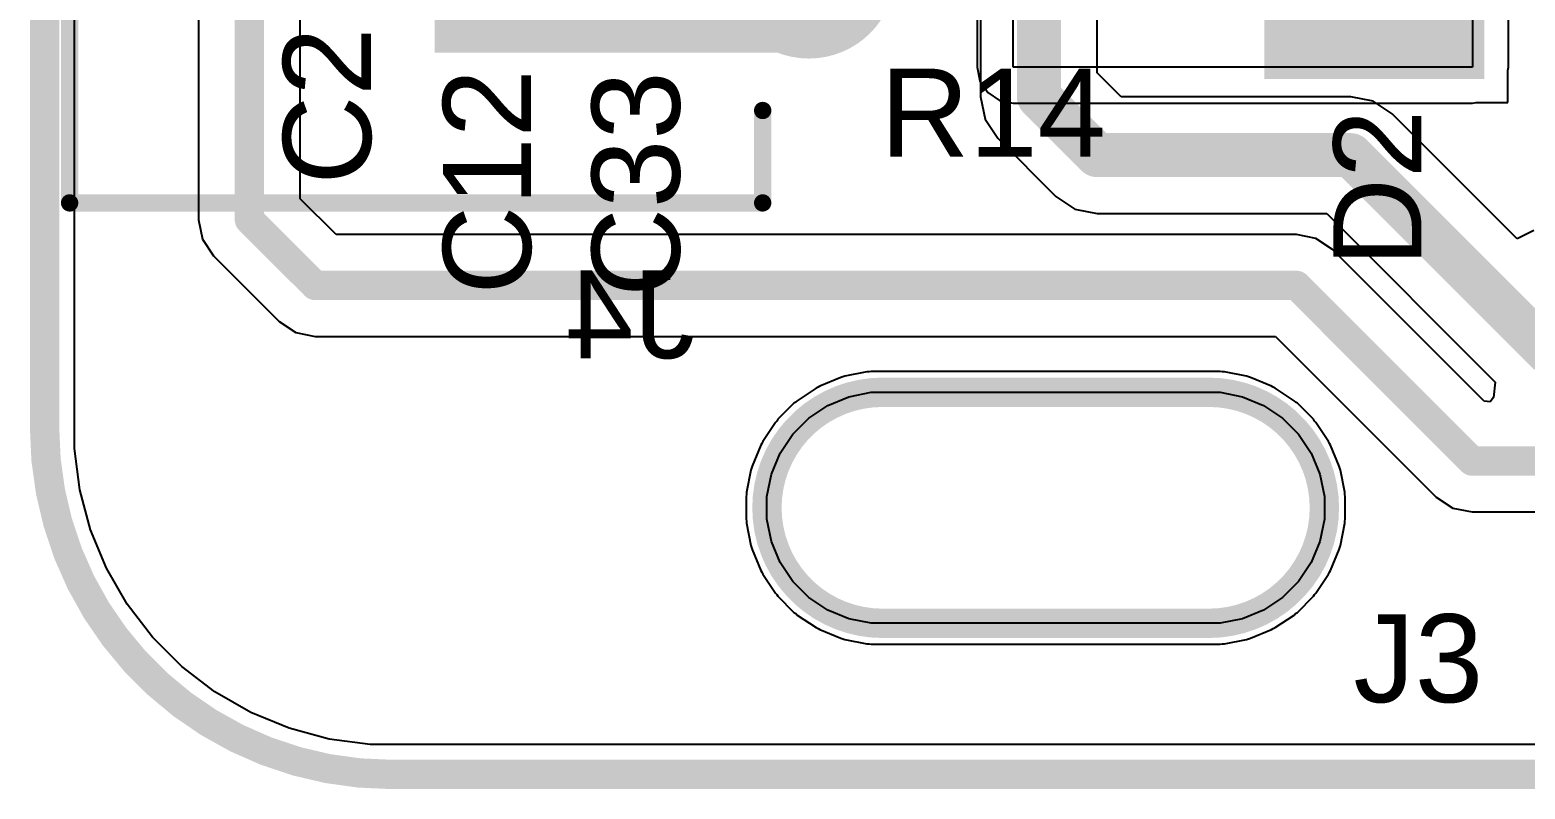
# Model space of a CAD drawing. Header units: inches. Extents: x -46 to 312, y 0 to 111.
# Drawn here: x -44.13 to -31.18, y -0.13 to 6.45 of the extents above; entities that cross this region are included whole.
import ezdxf

# ---------------------------------------------------------------- set-up
doc = ezdxf.new("R2010")
doc.units = ezdxf.units.IN
for name, color, linetype in [('Board Outline', 216, 'Continuous'), ('Bottom Layer', 5, 'Continuous'), ('Bottom Overlay', 54, 'Continuous'), ('Bottom Solder', 6, 'Continuous'), ('Multi-Layer', 9, 'Continuous'), ('Pad Holes', 156, 'Continuous'), ('Top Layer', 1, 'Continuous'), ('Top Overlay', 2, 'Continuous'), ('Top Paste', 8, 'Continuous'), ('Top Solder', 216, 'Continuous')]:
    doc.layers.add(name, color=color, linetype=linetype)
doc.styles.add('Arial', font='', dxfattribs={"height": 0.2})
doc.styles.get('Arial').set_extended_font_data('Arial')

# ---------------------------------------------------------------- blocks, each defined once
blk = doc.blocks.new('PH_2AW_B_56')
at = {"layer": 'Bottom Layer'}
blk.add_hatch(color=5, dxfattribs=at).paths.add_polyline_path([(-1.7, 0.7), (-0.3, 0.7), (-0.3, -0.7), (-1.7, -0.7)])
h = blk.add_hatch(color=5, dxfattribs=at)
edge = h.paths.add_edge_path()
edge.add_arc((1, 0), 0.7, 0, 360)
at = {"layer": 'Bottom Solder'}
blk.add_hatch(color=6, dxfattribs=at).paths.add_polyline_path([(-1.75, 0.75), (-0.25, 0.75), (-0.25, -0.75), (-1.75, -0.75)])
h = blk.add_hatch(color=6, dxfattribs=at)
edge = h.paths.add_edge_path()
edge.add_arc((1, 0), 0.75, 0, 360)
at = {"layer": 'Multi-Layer'}
blk.add_hatch(color=9, dxfattribs=at).paths.add_polyline_path([(-1.7, 0.7), (-0.3, 0.7), (-0.3, -0.7), (-1.7, -0.7)])
h = blk.add_hatch(color=9, dxfattribs=at)
edge = h.paths.add_edge_path()
edge.add_arc((1, 0), 0.7, 0, 360)
at = {"layer": 'Pad Holes'}
h = blk.add_hatch(color=7, dxfattribs=at)
edge = h.paths.add_edge_path()
edge.add_arc((-1, 0), 0.425, 0, 360)
h = blk.add_hatch(color=7, dxfattribs=at)
edge = h.paths.add_edge_path()
edge.add_arc((1, 0), 0.425, 0, 360)
at = {"layer": 'Top Layer'}
blk.add_hatch(color=1, dxfattribs=at).paths.add_polyline_path([(-1.7, 0.7), (-0.3, 0.7), (-0.3, -0.7), (-1.7, -0.7)])
h = blk.add_hatch(color=1, dxfattribs=at)
edge = h.paths.add_edge_path()
edge.add_arc((1, 0), 0.7, 0, 360)
at = {"layer": 'Top Solder'}
blk.add_hatch(color=216, dxfattribs=at).paths.add_polyline_path([(-1.75, 0.75), (-0.25, 0.75), (-0.25, -0.75), (-1.75, -0.75)])
h = blk.add_hatch(color=216, dxfattribs=at)
edge = h.paths.add_edge_path()
edge.add_arc((1, 0), 0.75, 0, 360)
at = {"layer": 'Bottom Overlay'}
for points in [[(-3, -6.4, 0.15, 0.15, 0), (-3, -0.4, 0.15, 0.15, 0)], [(-2.2, -0.4, 0.15, 0.15, 0), (-3, -0.4, 0.15, 0.15, 0)], [(3, -0.4, 0.15, 0.15, 0), (2.2, -0.4, 0.15, 0.15, 0)], [(3, -6.4, 0.15, 0.15, 0), (3, -0.4, 0.15, 0.15, 0)], [(-1.016, -5.842, 0.127, 0.127, 0), (-0.762, -5.588, 0.127, 0.127, 0)], [(0.759, -5.588, 0.127, 0.127, 0), (-0.762, -5.588, 0.127, 0.127, 0)], [(1.013, -5.842, 0.127, 0.127, 0), (0.759, -5.588, 0.127, 0.127, 0)], [(-1.016, -5.969, 0.127, 0.127, 0), (-1.016, -5.842, 0.127, 0.127, 0)], [(1.013, -5.969, 0.127, 0.127, 0), (1.013, -5.842, 0.127, 0.127, 0)], [(3, -6.4, 0.15, 0.15, 0), (-3, -6.4, 0.15, 0.15, 0)]]:
    blk.add_lwpolyline(points, format="xyseb", dxfattribs=at)
for points in [[(-3.037, -0.4, 0.075, 0.075, 1), (-2.962, -0.4, 0.075, 0.075, 1)], [(-3.037, -0.4, 0.075, 0.075, 1), (-2.962, -0.4, 0.075, 0.075, 1)], [(-2.237, -0.4, 0.075, 0.075, 1), (-2.162, -0.4, 0.075, 0.075, 1)], [(2.162, -0.4, 0.075, 0.075, 1), (2.237, -0.4, 0.075, 0.075, 1)], [(2.962, -0.4, 0.075, 0.075, 1), (3.037, -0.4, 0.075, 0.075, 1)], [(2.962, -0.4, 0.075, 0.075, 1), (3.037, -0.4, 0.075, 0.075, 1)], [(-0.794, -5.588, 0.0635, 0.0635, 1), (-0.73, -5.588, 0.0635, 0.0635, 1)], [(-0.794, -5.588, 0.0635, 0.0635, 1), (-0.73, -5.588, 0.0635, 0.0635, 1)], [(0.727, -5.588, 0.0635, 0.0635, 1), (0.791, -5.588, 0.0635, 0.0635, 1)], [(0.727, -5.588, 0.0635, 0.0635, 1), (0.791, -5.588, 0.0635, 0.0635, 1)], [(-1.048, -5.842, 0.0635, 0.0635, 1), (-0.984, -5.842, 0.0635, 0.0635, 1)], [(-1.048, -5.842, 0.0635, 0.0635, 1), (-0.984, -5.842, 0.0635, 0.0635, 1)], [(0.981, -5.842, 0.0635, 0.0635, 1), (1.045, -5.842, 0.0635, 0.0635, 1)], [(0.981, -5.842, 0.0635, 0.0635, 1), (1.045, -5.842, 0.0635, 0.0635, 1)], [(-1.048, -5.969, 0.0635, 0.0635, 1), (-0.984, -5.969, 0.0635, 0.0635, 1)], [(0.981, -5.969, 0.0635, 0.0635, 1), (1.045, -5.969, 0.0635, 0.0635, 1)], [(-3.037, -6.4, 0.075, 0.075, 1), (-2.962, -6.4, 0.075, 0.075, 1)], [(-3.037, -6.4, 0.075, 0.075, 1), (-2.962, -6.4, 0.075, 0.075, 1)], [(2.962, -6.4, 0.075, 0.075, 1), (3.037, -6.4, 0.075, 0.075, 1)], [(2.962, -6.4, 0.075, 0.075, 1), (3.037, -6.4, 0.075, 0.075, 1)]]:
    blk.add_lwpolyline(points, format="xyseb", close=True, dxfattribs=at)
blk = doc.blocks.new('SMA_59')
at = {"layer": 'Top Layer'}
for points in [[(-3.25, 0.85), (-0.75, 0.85), (-0.75, -0.85), (-3.25, -0.85)], [(0.75, 0.85), (3.25, 0.85), (3.25, -0.85), (0.75, -0.85)]]:
    blk.add_hatch(color=1, dxfattribs=at).paths.add_polyline_path(points)
at = {"layer": 'Top Overlay'}
for points in [[(-4.445, -1.422), (-3.278, -1.422), (-3.278, 1.422), (-4.445, 1.422)], [(-3.3, 0.924), (-2.596, 0.924), (-2.596, 1.422), (-3.3, 1.422)], [(-3.3, -1.422), (-2.596, -1.422), (-2.596, -0.924), (-3.3, -0.924)]]:
    blk.add_hatch(color=2, dxfattribs=at).paths.add_polyline_path(points)
at = {"layer": 'Top Paste'}
for points in [[(-3.25, 0.85), (-0.75, 0.85), (-0.75, -0.85), (-3.25, -0.85)], [(0.75, 0.85), (3.25, 0.85), (3.25, -0.85), (0.75, -0.85)]]:
    blk.add_hatch(color=8, dxfattribs=at).paths.add_polyline_path(points)
at = {"layer": 'Top Solder'}
for points in [[(-3.352, 0.952), (-0.648, 0.952), (-0.648, -0.952), (-3.352, -0.952)], [(0.648, 0.952), (3.352, 0.952), (3.352, -0.952), (0.648, -0.952)]]:
    blk.add_hatch(color=216, dxfattribs=at).paths.add_polyline_path(points)
at = {"layer": 'Top Overlay'}
for points in [[(2.061, 1.358, 0.127, 0.127, 0), (-2.658, 1.358, 0.127, 0.127, 0)], [(2.061, 1.012, 0.127, 0.127, 0), (2.061, 1.358, 0.127, 0.127, 0)], [(2.061, -1.358, 0.127, 0.127, 0), (2.061, -1.012, 0.127, 0.127, 0)], [(2.061, -1.358, 0.127, 0.127, 0), (-2.658, -1.358, 0.127, 0.127, 0)]]:
    blk.add_lwpolyline(points, format="xyseb", dxfattribs=at)
for points in [[(-2.69, 1.358, 0.0635, 0.0635, 1), (-2.626, 1.358, 0.0635, 0.0635, 1)], [(2.029, 1.358, 0.0635, 0.0635, 1), (2.093, 1.358, 0.0635, 0.0635, 1)], [(2.029, 1.358, 0.0635, 0.0635, 1), (2.093, 1.358, 0.0635, 0.0635, 1)], [(2.029, 1.012, 0.0635, 0.0635, 1), (2.093, 1.012, 0.0635, 0.0635, 1)], [(2.029, -1.012, 0.0635, 0.0635, 1), (2.093, -1.012, 0.0635, 0.0635, 1)], [(-2.69, -1.358, 0.0635, 0.0635, 1), (-2.626, -1.358, 0.0635, 0.0635, 1)], [(2.029, -1.358, 0.0635, 0.0635, 1), (2.093, -1.358, 0.0635, 0.0635, 1)], [(2.029, -1.358, 0.0635, 0.0635, 1), (2.093, -1.358, 0.0635, 0.0635, 1)]]:
    blk.add_lwpolyline(points, format="xyseb", close=True, dxfattribs=at)

msp = doc.modelspace()

# ---------------------------------------------------------------- hatches: boundary and pattern name
at = {"layer": 'Top Layer'}
msp.add_hatch(color=1, dxfattribs=at).paths.add_polyline_path([(-40.622, 6.247), (-37.383, 6.247), (-37.383, 7.647), (-40.622, 7.647)])

# ---------------------------------------------------------------- linework, layer by layer
at = {"layer": 'Board Outline'}
for points in [[(-44, 43.975, 0.254, 0.254, 0), (-44, 3, 0.254, 0.254, 0)], [(-37.746, 2.308, 0.254, 0.254, -0.414214), (-36.746, 3.308, 0.254, 0.254, 0)], [(-36.746, 3.308, 0.254, 0.254, 0), (-33.92, 3.308, 0.254, 0.254, 0)], [(-33.92, 3.308, 0.254, 0.254, -0.414214), (-32.92, 2.308, 0.254, 0.254, 0)], [(-41, 0, 0.254, 0.254, -0.414214), (-44, 3, 0.254, 0.254, 0)], [(-36.746, 1.308, 0.254, 0.254, -0.414214), (-37.746, 2.308, 0.254, 0.254, 0)], [(-32.92, 2.308, 0.254, 0.254, -0.414214), (-33.92, 1.308, 0.254, 0.254, 0)], [(-36.746, 1.308, 0.254, 0.254, 0), (-33.92, 1.308, 0.254, 0.254, 0)], [(-41, 0, 0.254, 0.254, 0), (0, 0, 0.254, 0.254, 0)]]:
    msp.add_lwpolyline(points, format="xyseb", dxfattribs=at)
for points in [[(-36.81, 3.308, 0.127, 0.127, 1), (-36.683, 3.308, 0.127, 0.127, 1)], [(-36.81, 3.308, 0.127, 0.127, 1), (-36.683, 3.308, 0.127, 0.127, 1)], [(-33.984, 3.308, 0.127, 0.127, 1), (-33.857, 3.308, 0.127, 0.127, 1)], [(-33.984, 3.308, 0.127, 0.127, 1), (-33.857, 3.308, 0.127, 0.127, 1)], [(-44.063, 3, 0.127, 0.127, 1), (-43.936, 3, 0.127, 0.127, 1)], [(-44.063, 3, 0.127, 0.127, 1), (-43.936, 3, 0.127, 0.127, 1)], [(-37.81, 2.308, 0.127, 0.127, 1), (-37.683, 2.308, 0.127, 0.127, 1)], [(-37.81, 2.308, 0.127, 0.127, 1), (-37.683, 2.308, 0.127, 0.127, 1)], [(-32.984, 2.308, 0.127, 0.127, 1), (-32.857, 2.308, 0.127, 0.127, 1)], [(-32.984, 2.308, 0.127, 0.127, 1), (-32.857, 2.308, 0.127, 0.127, 1)], [(-36.81, 1.308, 0.127, 0.127, 1), (-36.683, 1.308, 0.127, 0.127, 1)], [(-36.81, 1.308, 0.127, 0.127, 1), (-36.683, 1.308, 0.127, 0.127, 1)], [(-33.984, 1.308, 0.127, 0.127, 1), (-33.857, 1.308, 0.127, 0.127, 1)], [(-33.984, 1.308, 0.127, 0.127, 1), (-33.857, 1.308, 0.127, 0.127, 1)], [(-41.063, 0, 0.127, 0.127, 1), (-40.936, 0, 0.127, 0.127, 1)], [(-41.063, 0, 0.127, 0.127, 1), (-40.936, 0, 0.127, 0.127, 1)]]:
    msp.add_lwpolyline(points, format="xyseb", close=True, dxfattribs=at)
at = {"layer": 'Bottom Layer'}
for p, q in [((-43.741, 3), (-43.741, 33.883)), ((-42.667, 10.418), (-42.667, 4.802)), ((-41.786, 4.984), (-41.786, 10.418)), ((-35.896, 7.936), (-35.896, 5.865)), ((-34.886, 6.074), (-34.886, 7.936)), ((-34.678, 5.866), (-34.886, 6.074)), ((-35.896, 5.865), (-35.857, 5.671)), ((-32.691, 5.866), (-34.678, 5.866)), ((-32.498, 5.828), (-32.691, 5.866)), ((-32.334, 5.718), (-32.498, 5.828)), ((-31.252, 4.636), (-32.334, 5.718)), ((-35.857, 5.671), (-35.748, 5.508)), ((-35.748, 5.508), (-35.244, 5.004)), ((-41.475, 4.673), (-41.786, 4.984)), ((-35.244, 5.004), (-35.08, 4.894)), ((-42.667, 4.802), (-42.633, 4.633)), ((-35.08, 4.894), (-34.887, 4.856)), ((-34.887, 4.856), (-32.9, 4.856)), ((-32.9, 4.856), (-31.44, 3.396)), ((-33.161, 4.673), (-41.475, 4.673)), ((-32.993, 4.639), (-33.161, 4.673)), ((-31.108, 4.708), (-31.252, 4.636)), ((-42.633, 4.633), (-42.538, 4.49)), ((-32.85, 4.544), (-32.993, 4.639)), ((-31.536, 3.23), (-32.85, 4.544)), ((-42.538, 4.49), (-41.969, 3.921)), ((-41.969, 3.921), (-41.826, 3.826)), ((-41.826, 3.826), (-41.657, 3.792)), ((-41.657, 3.792), (-33.343, 3.792)), ((-33.343, 3.792), (-31.952, 2.401)), ((-37.107, 3.437), (-37.289, 3.362)), ((-37.09, 3.441), (-37.107, 3.437)), ((-37.073, 3.447), (-37.09, 3.441)), ((-36.88, 3.486), (-37.073, 3.447)), ((-36.862, 3.486), (-36.88, 3.486)), ((-36.844, 3.489), (-36.862, 3.486)), ((-33.822, 3.489), (-36.844, 3.489)), ((-33.804, 3.486), (-33.822, 3.489)), ((-33.786, 3.486), (-33.804, 3.486)), ((-33.593, 3.447), (-33.786, 3.486)), ((-33.576, 3.441), (-33.593, 3.447)), ((-33.559, 3.437), (-33.576, 3.441)), ((-33.377, 3.362), (-33.559, 3.437)), ((-31.44, 3.396), (-31.455, 3.263)), ((-37.32, 3.345), (-37.484, 3.235)), ((-37.304, 3.352), (-37.32, 3.345)), ((-37.289, 3.362), (-37.304, 3.352)), ((-33.362, 3.352), (-33.377, 3.362)), ((-33.346, 3.345), (-33.362, 3.352)), ((-33.182, 3.235), (-33.346, 3.345)), ((-31.455, 3.263), (-31.485, 3.225)), ((-37.512, 3.213), (-37.651, 3.074)), ((-37.497, 3.223), (-37.512, 3.213)), ((-37.484, 3.235), (-37.497, 3.223)), ((-33.169, 3.223), (-33.182, 3.235)), ((-33.154, 3.213), (-33.169, 3.223)), ((-33.015, 3.074), (-33.154, 3.213)), ((-31.485, 3.225), (-31.536, 3.23)), ((-43.741, 2.82), (-43.741, 3)), ((-37.673, 3.046), (-37.783, 2.882)), ((-37.661, 3.059), (-37.673, 3.046)), ((-37.651, 3.074), (-37.661, 3.059)), ((-33.005, 3.059), (-33.015, 3.074)), ((-32.993, 3.046), (-33.005, 3.059)), ((-32.883, 2.882), (-32.993, 3.046)), ((-37.8, 2.851), (-37.875, 2.669)), ((-37.79, 2.866), (-37.8, 2.851)), ((-37.783, 2.882), (-37.79, 2.866)), ((-32.876, 2.866), (-32.883, 2.882)), ((-32.866, 2.851), (-32.876, 2.866)), ((-32.791, 2.669), (-32.866, 2.851)), ((-43.694, 2.464), (-43.741, 2.82)), ((-37.885, 2.635), (-37.924, 2.442)), ((-37.879, 2.652), (-37.885, 2.635)), ((-37.875, 2.669), (-37.879, 2.652)), ((-32.787, 2.652), (-32.791, 2.669)), ((-32.781, 2.635), (-32.787, 2.652)), ((-32.742, 2.442), (-32.781, 2.635)), ((-43.601, 2.117), (-43.694, 2.464)), ((-37.924, 2.424), (-37.927, 2.406)), ((-37.927, 2.406), (-37.927, 2.209)), ((-37.924, 2.442), (-37.924, 2.424)), ((-32.742, 2.424), (-32.742, 2.442)), ((-32.739, 2.406), (-32.742, 2.424)), ((-32.739, 2.209), (-32.739, 2.406)), ((-31.952, 2.401), (-31.952, 2.401)), ((-31.952, 2.401), (-31.809, 2.305)), ((-37.927, 2.209), (-37.924, 2.192)), ((-32.742, 2.192), (-32.739, 2.209)), ((-31.809, 2.305), (-31.641, 2.272)), ((-31.641, 2.272), (-30.95, 2.272)), ((-43.464, 1.785), (-43.601, 2.117)), ((-37.924, 2.192), (-37.924, 2.174)), ((-37.924, 2.174), (-37.885, 1.981)), ((-32.781, 1.981), (-32.742, 2.174)), ((-32.742, 2.174), (-32.742, 2.192)), ((-37.885, 1.981), (-37.879, 1.964)), ((-37.879, 1.964), (-37.875, 1.947)), ((-37.875, 1.947), (-37.8, 1.765)), ((-32.866, 1.765), (-32.791, 1.947)), ((-32.791, 1.947), (-32.787, 1.964)), ((-32.787, 1.964), (-32.781, 1.981)), ((-43.284, 1.474), (-43.464, 1.785)), ((-37.8, 1.765), (-37.79, 1.75)), ((-37.79, 1.75), (-37.783, 1.734)), ((-37.783, 1.734), (-37.673, 1.57)), ((-32.993, 1.57), (-32.883, 1.734)), ((-32.883, 1.734), (-32.876, 1.75)), ((-32.876, 1.75), (-32.866, 1.765)), ((-37.673, 1.57), (-37.661, 1.557)), ((-37.661, 1.557), (-37.651, 1.542)), ((-33.015, 1.542), (-33.005, 1.557)), ((-33.005, 1.557), (-32.993, 1.57)), ((-43.065, 1.189), (-43.284, 1.474)), ((-37.651, 1.542), (-37.512, 1.403)), ((-33.154, 1.403), (-33.015, 1.542)), ((-37.512, 1.403), (-37.497, 1.393)), ((-37.497, 1.393), (-37.484, 1.38)), ((-37.484, 1.38), (-37.32, 1.271)), ((-33.346, 1.271), (-33.182, 1.38)), ((-33.182, 1.38), (-33.169, 1.393)), ((-33.169, 1.393), (-33.154, 1.403)), ((-42.811, 0.935), (-43.065, 1.189)), ((-37.32, 1.271), (-37.304, 1.264)), ((-37.304, 1.264), (-37.289, 1.254)), ((-37.289, 1.254), (-37.107, 1.179)), ((-37.107, 1.179), (-37.09, 1.175)), ((-37.09, 1.175), (-37.073, 1.169)), ((-37.073, 1.169), (-36.88, 1.13)), ((-33.786, 1.13), (-33.593, 1.169)), ((-33.593, 1.169), (-33.576, 1.175)), ((-33.576, 1.175), (-33.559, 1.179)), ((-33.559, 1.179), (-33.377, 1.254)), ((-33.377, 1.254), (-33.362, 1.264)), ((-33.362, 1.264), (-33.346, 1.271)), ((-36.88, 1.13), (-36.862, 1.13)), ((-36.862, 1.13), (-36.844, 1.127)), ((-36.844, 1.127), (-33.822, 1.127)), ((-33.822, 1.127), (-33.804, 1.13)), ((-33.804, 1.13), (-33.786, 1.13)), ((-42.526, 0.716), (-42.811, 0.935)), ((-42.215, 0.536), (-42.526, 0.716)), ((-41.883, 0.399), (-42.215, 0.536)), ((-41.536, 0.306), (-41.883, 0.399)), ((-41.18, 0.259), (-41.536, 0.306)), ((-41, 0.259), (-41.18, 0.259)), ((-31.083, 0.259), (-41, 0.259))]:
    msp.add_line(p, q, dxfattribs=at)
for points in [[(-42.227, 4.802, 0.254, 0.254, 0), (-42.227, 10.833, 0.254, 0.254, 0)], [(-35.391, 5.865, 0.381, 0.381, 0), (-35.391, 8.793, 0.381, 0.381, 0)], [(-35.391, 5.865, 0.381, 0.381, 0), (-34.887, 5.361, 0.381, 0.381, 0)], [(-34.887, 5.361, 0.381, 0.381, 0), (-32.691, 5.361, 0.381, 0.381, 0)], [(-32.691, 5.361, 0.381, 0.381, 0), (-30.969, 3.639, 0.381, 0.381, 0)], [(-42.227, 4.802, 0.254, 0.254, 0), (-41.657, 4.233, 0.254, 0.254, 0)], [(-41.657, 4.233, 0.254, 0.254, 0), (-33.161, 4.233, 0.254, 0.254, 0)], [(-33.161, 4.233, 0.254, 0.254, 0), (-31.641, 2.712, 0.254, 0.254, 0)], [(-31.641, 2.712, 0.254, 0.254, 0), (-18.188, 2.712, 0.254, 0.254, 0)]]:
    msp.add_lwpolyline(points, format="xyseb", dxfattribs=at)
for points in [[(-35.486, 5.865, 0.191, 0.191, 1), (-35.295, 5.865, 0.191, 0.191, 1)], [(-35.486, 5.865, 0.191, 0.191, 1), (-35.295, 5.865, 0.191, 0.191, 1)], [(-34.982, 5.361, 0.191, 0.191, 1), (-34.792, 5.361, 0.191, 0.191, 1)], [(-34.982, 5.361, 0.191, 0.191, 1), (-34.792, 5.361, 0.191, 0.191, 1)], [(-32.786, 5.361, 0.191, 0.191, 1), (-32.596, 5.361, 0.191, 0.191, 1)], [(-32.786, 5.361, 0.191, 0.191, 1), (-32.596, 5.361, 0.191, 0.191, 1)], [(-42.29, 4.802, 0.127, 0.127, 1), (-42.163, 4.802, 0.127, 0.127, 1)], [(-42.29, 4.802, 0.127, 0.127, 1), (-42.163, 4.802, 0.127, 0.127, 1)], [(-41.721, 4.233, 0.127, 0.127, 1), (-41.594, 4.233, 0.127, 0.127, 1)], [(-41.721, 4.233, 0.127, 0.127, 1), (-41.594, 4.233, 0.127, 0.127, 1)], [(-33.225, 4.233, 0.127, 0.127, 1), (-33.098, 4.233, 0.127, 0.127, 1)], [(-33.225, 4.233, 0.127, 0.127, 1), (-33.098, 4.233, 0.127, 0.127, 1)], [(-31.704, 2.712, 0.127, 0.127, 1), (-31.577, 2.712, 0.127, 0.127, 1)], [(-31.704, 2.712, 0.127, 0.127, 1), (-31.577, 2.712, 0.127, 0.127, 1)]]:
    msp.add_lwpolyline(points, format="xyseb", close=True, dxfattribs=at)
at = {"layer": 'Multi-Layer'}
for p, q in [((-37.22, 3.194), (-37.038, 3.27)), ((-37.038, 3.27), (-36.844, 3.308)), ((-36.844, 3.308), (-36.746, 3.308)), ((-36.746, 3.308), (-36.746, 3.308)), ((-36.746, 3.308), (-33.92, 3.308)), ((-33.92, 3.308), (-33.822, 3.308)), ((-33.822, 3.308), (-33.628, 3.27)), ((-33.628, 3.27), (-33.446, 3.194)), ((-37.383, 3.085), (-37.22, 3.194)), ((-33.446, 3.194), (-33.283, 3.085)), ((-37.523, 2.945), (-37.383, 3.085)), ((-33.283, 3.085), (-33.143, 2.945)), ((-37.632, 2.782), (-37.523, 2.945)), ((-33.143, 2.945), (-33.034, 2.782)), ((-37.708, 2.6), (-37.632, 2.782)), ((-33.034, 2.782), (-32.958, 2.6)), ((-37.746, 2.406), (-37.708, 2.6)), ((-32.958, 2.6), (-32.92, 2.406)), ((-37.746, 2.308), (-37.746, 2.406)), ((-32.92, 2.406), (-32.92, 2.308)), ((-37.746, 2.209), (-37.746, 2.308)), ((-37.708, 2.016), (-37.746, 2.209)), ((-32.92, 2.209), (-32.958, 2.016)), ((-32.92, 2.308), (-32.92, 2.209)), ((-37.632, 1.834), (-37.708, 2.016)), ((-32.958, 2.016), (-33.034, 1.834)), ((-37.523, 1.671), (-37.632, 1.834)), ((-33.034, 1.834), (-33.143, 1.671)), ((-37.383, 1.531), (-37.523, 1.671)), ((-33.143, 1.671), (-33.283, 1.531)), ((-37.22, 1.422), (-37.383, 1.531)), ((-33.283, 1.531), (-33.446, 1.422)), ((-37.038, 1.346), (-37.22, 1.422)), ((-36.844, 1.308), (-37.038, 1.346)), ((-36.746, 1.308), (-36.844, 1.308)), ((-33.92, 1.308), (-36.746, 1.308)), ((-33.822, 1.308), (-33.92, 1.308)), ((-33.92, 1.308), (-33.92, 1.308)), ((-33.628, 1.346), (-33.822, 1.308)), ((-33.446, 1.422), (-33.628, 1.346))]:
    msp.add_line(p, q, dxfattribs=at)
at = {"layer": 'Top Layer'}
for p, q in [((-43.741, 3), (-43.741, 33.883)), ((-35.926, 11.19), (-35.926, 6.123)), ((-35.615, 6.123), (-35.615, 11.19)), ((-31.637, 8.623), (-31.637, 6.123)), ((-31.326, 6.123), (-31.326, 8.623)), ((-35.926, 6.123), (-35.902, 6.004)), ((-31.637, 6.123), (-35.615, 6.123)), ((-31.332, 6.093), (-31.326, 6.123)), ((-31.332, 5.818), (-31.332, 6.093)), ((-35.902, 6.004), (-35.835, 5.903)), ((-35.835, 5.903), (-35.734, 5.835)), ((-35.734, 5.835), (-35.615, 5.812)), ((-35.615, 5.812), (-31.637, 5.812)), ((-31.637, 5.812), (-31.607, 5.818)), ((-31.607, 5.818), (-31.332, 5.818)), ((-37.107, 3.437), (-37.289, 3.362)), ((-37.09, 3.441), (-37.107, 3.437)), ((-37.073, 3.447), (-37.09, 3.441)), ((-36.88, 3.486), (-37.073, 3.447)), ((-36.862, 3.486), (-36.88, 3.486)), ((-36.844, 3.489), (-36.862, 3.486)), ((-33.822, 3.489), (-36.844, 3.489)), ((-33.804, 3.486), (-33.822, 3.489)), ((-33.786, 3.486), (-33.804, 3.486)), ((-33.593, 3.447), (-33.786, 3.486)), ((-33.576, 3.441), (-33.593, 3.447)), ((-33.559, 3.437), (-33.576, 3.441)), ((-33.377, 3.362), (-33.559, 3.437)), ((-37.32, 3.345), (-37.484, 3.235)), ((-37.304, 3.352), (-37.32, 3.345)), ((-37.289, 3.362), (-37.304, 3.352)), ((-33.362, 3.352), (-33.377, 3.362)), ((-33.346, 3.345), (-33.362, 3.352)), ((-33.182, 3.235), (-33.346, 3.345)), ((-37.512, 3.213), (-37.651, 3.074)), ((-37.497, 3.223), (-37.512, 3.213)), ((-37.484, 3.235), (-37.497, 3.223)), ((-33.169, 3.223), (-33.182, 3.235)), ((-33.154, 3.213), (-33.169, 3.223)), ((-33.015, 3.074), (-33.154, 3.213)), ((-43.741, 2.82), (-43.741, 3)), ((-37.673, 3.046), (-37.783, 2.882)), ((-37.661, 3.059), (-37.673, 3.046)), ((-37.651, 3.074), (-37.661, 3.059)), ((-33.005, 3.059), (-33.015, 3.074)), ((-32.993, 3.046), (-33.005, 3.059)), ((-32.883, 2.882), (-32.993, 3.046)), ((-37.8, 2.851), (-37.875, 2.669)), ((-37.79, 2.866), (-37.8, 2.851)), ((-37.783, 2.882), (-37.79, 2.866)), ((-32.876, 2.866), (-32.883, 2.882)), ((-32.866, 2.851), (-32.876, 2.866)), ((-32.791, 2.669), (-32.866, 2.851)), ((-43.694, 2.464), (-43.741, 2.82)), ((-37.885, 2.635), (-37.924, 2.442)), ((-37.879, 2.652), (-37.885, 2.635)), ((-37.875, 2.669), (-37.879, 2.652)), ((-32.787, 2.652), (-32.791, 2.669)), ((-32.781, 2.635), (-32.787, 2.652)), ((-32.742, 2.442), (-32.781, 2.635)), ((-43.601, 2.117), (-43.694, 2.464)), ((-37.924, 2.424), (-37.927, 2.406)), ((-37.927, 2.406), (-37.927, 2.209)), ((-37.924, 2.442), (-37.924, 2.424)), ((-32.742, 2.424), (-32.742, 2.442)), ((-32.739, 2.406), (-32.742, 2.424)), ((-32.739, 2.209), (-32.739, 2.406)), ((-37.927, 2.209), (-37.924, 2.192)), ((-32.742, 2.192), (-32.739, 2.209)), ((-43.464, 1.785), (-43.601, 2.117)), ((-37.924, 2.192), (-37.924, 2.174)), ((-37.924, 2.174), (-37.885, 1.981)), ((-32.781, 1.981), (-32.742, 2.174)), ((-32.742, 2.174), (-32.742, 2.192)), ((-37.885, 1.981), (-37.879, 1.964)), ((-37.879, 1.964), (-37.875, 1.947)), ((-37.875, 1.947), (-37.8, 1.765)), ((-32.866, 1.765), (-32.791, 1.947)), ((-32.791, 1.947), (-32.787, 1.964)), ((-32.787, 1.964), (-32.781, 1.981)), ((-43.284, 1.474), (-43.464, 1.785)), ((-37.8, 1.765), (-37.79, 1.75)), ((-37.79, 1.75), (-37.783, 1.734)), ((-37.783, 1.734), (-37.673, 1.57)), ((-32.993, 1.57), (-32.883, 1.734)), ((-32.883, 1.734), (-32.876, 1.75)), ((-32.876, 1.75), (-32.866, 1.765)), ((-37.673, 1.57), (-37.661, 1.557)), ((-37.661, 1.557), (-37.651, 1.542)), ((-33.015, 1.542), (-33.005, 1.557)), ((-33.005, 1.557), (-32.993, 1.57)), ((-43.065, 1.189), (-43.284, 1.474)), ((-37.651, 1.542), (-37.512, 1.403)), ((-33.154, 1.403), (-33.015, 1.542)), ((-37.512, 1.403), (-37.497, 1.393)), ((-37.497, 1.393), (-37.484, 1.38)), ((-37.484, 1.38), (-37.32, 1.271)), ((-33.346, 1.271), (-33.182, 1.38)), ((-33.182, 1.38), (-33.169, 1.393)), ((-33.169, 1.393), (-33.154, 1.403)), ((-42.811, 0.935), (-43.065, 1.189)), ((-37.32, 1.271), (-37.304, 1.264)), ((-37.304, 1.264), (-37.289, 1.254)), ((-37.289, 1.254), (-37.107, 1.179)), ((-37.107, 1.179), (-37.09, 1.175)), ((-37.09, 1.175), (-37.073, 1.169)), ((-37.073, 1.169), (-36.88, 1.13)), ((-33.786, 1.13), (-33.593, 1.169)), ((-33.593, 1.169), (-33.576, 1.175)), ((-33.576, 1.175), (-33.559, 1.179)), ((-33.559, 1.179), (-33.377, 1.254)), ((-33.377, 1.254), (-33.362, 1.264)), ((-33.362, 1.264), (-33.346, 1.271)), ((-36.88, 1.13), (-36.862, 1.13)), ((-36.862, 1.13), (-36.844, 1.127)), ((-36.844, 1.127), (-33.822, 1.127)), ((-33.822, 1.127), (-33.804, 1.13)), ((-33.804, 1.13), (-33.786, 1.13)), ((-42.526, 0.716), (-42.811, 0.935)), ((-42.215, 0.536), (-42.526, 0.716)), ((-41.883, 0.399), (-42.215, 0.536)), ((-41.536, 0.306), (-41.883, 0.399)), ((-41.18, 0.259), (-41.536, 0.306)), ((-41, 0.259), (-41.18, 0.259)), ((-31.083, 0.259), (-41, 0.259))]:
    msp.add_line(p, q, dxfattribs=at)

# ---------------------------------------------------------------- block references
at = {"rotation": 270}
for name, p in [('SMA_59', (-32.487, 9.373)), ('PH_2AW_B_56', (-37.383, 7.947))]:
    msp.add_blockref(name, p, dxfattribs=at)

# ---------------------------------------------------------------- texts
at = {"layer": 'Bottom Overlay', "style": 'Arial', "text_generation_flag": 2}
msp.add_text('J4', height=0.762, dxfattribs=at).set_placement((-38.37, 3.603))
at = {"layer": 'Top Overlay', "style": 'Arial'}
for s, p in [('C2', (-41.174, 5.106)), ('C12', (-39.789, 4.154)), ('C33', (-38.501, 4.134)), ('D2', (-32.08, 4.394))]:
    msp.add_text(s, height=0.762, rotation=90, dxfattribs=at).set_placement(p)
for s, p in [('R14', (-36.764, 5.348)), ('J3', (-32.669, 0.625))]:
    msp.add_text(s, height=0.762, dxfattribs=at).set_placement(p)

doc.saveas('drawing.dxf')
